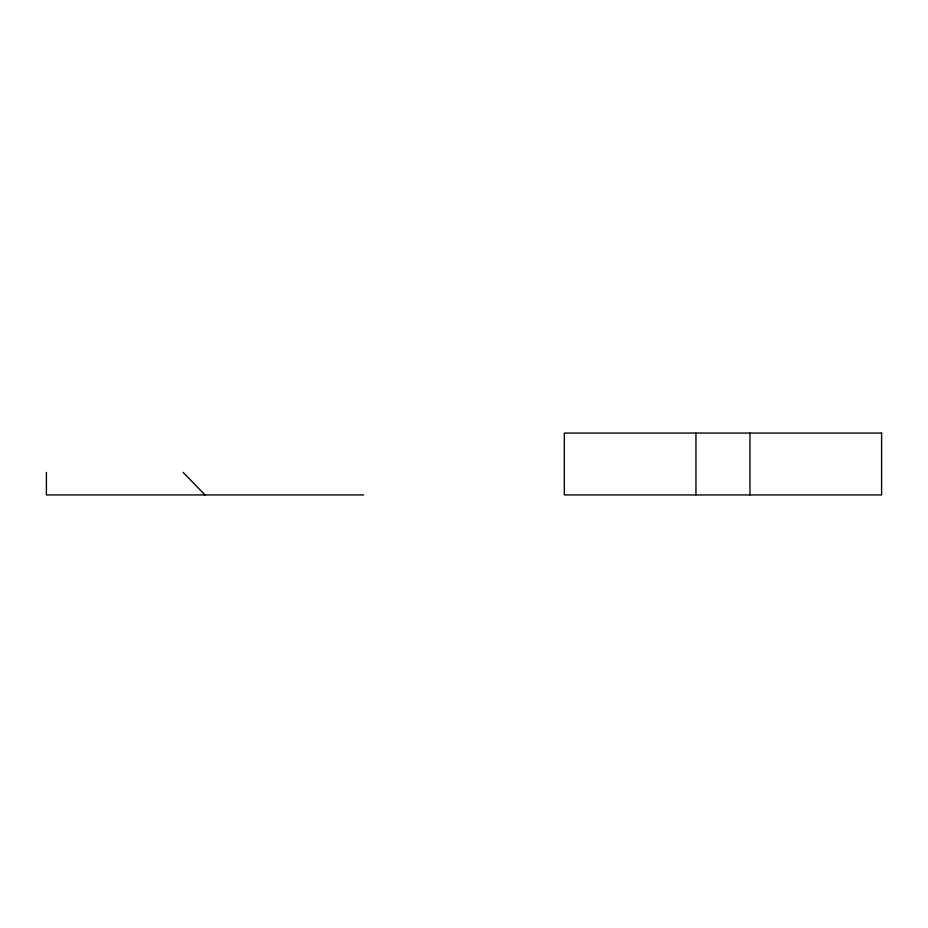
<?xml version="1.0" encoding="UTF-8"?>
<svg xmlns="http://www.w3.org/2000/svg" width="928" height="928" viewBox="0 0 928 928"><rect width="100%" height="100%" fill="white"/><g stroke="black" fill="none" stroke-linecap="round" stroke-linejoin="round"><path stroke-width="1.39" d="M363.683 494.937L46.4 494.937L46.4 472.398M183.129 472.398L205.042 494.937M749.963 433.063L749.963 494.937M695.954 433.063L695.954 494.937M881.6 433.063L564.317 433.063L564.317 494.937L881.6 494.937L881.6 433.063"/></g></svg>
